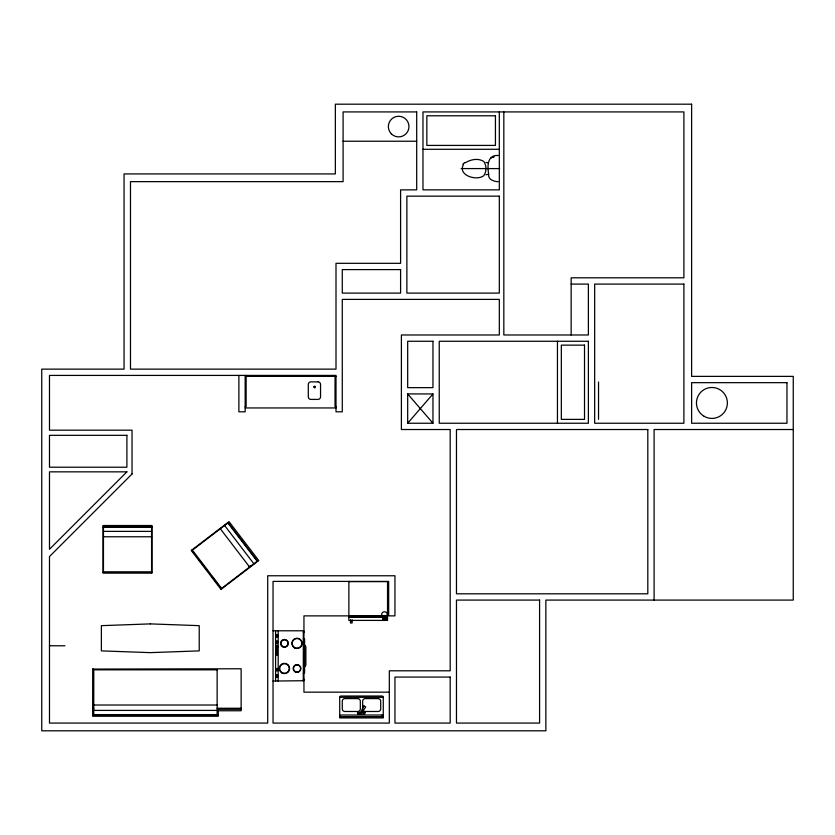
<?xml version="1.0" encoding="UTF-8"?>
<svg xmlns="http://www.w3.org/2000/svg" width="835" height="835" viewBox="0 0 835 835"><rect width="100%" height="100%" fill="white"/><g stroke="black" fill="none" stroke-linecap="round" stroke-linejoin="round"><path stroke-width="1.25" d="M241.138 709.28L218.259 709.28L218.259 716.263L92.654 716.263L92.695 669.085L241.138 668.762L241.138 710.762L218.259 710.762M276.896 648.67L276.896 649.317L276.896 648.513M278.086 642.334L276.949 642.24L277.773 641.551M277.69 647.553C276.562 649.098 278.003 643.67 277.47 647.407M277.648 669.983L276.949 669.941L277.46 669.106L278.034 669.649L277.596 669.2M278.086 670.15L278.086 669.388M277.909 676.256C278.013 676.987 276.479 675.484 277.898 675.672M278.045 676.444L277.815 675.849M304.639 644.975L304.598 645.612A1.284 1.284 0 0 1 305.881 646.906L305.881 664.942A1.284 1.284 0 0 1 304.598 666.226L304.639 666.873M490.813 158.285L491.46 157.742M463.498 164.558C457.225 175.235 476.712 181.393 483.799 175.642C486.711 171.655 486.711 165.497 483.799 161.51C478.204 157.794 470.491 159.485 465.158 162.877M407.678 423.241L432.958 393.932L407.678 393.932L407.678 423.241L432.958 423.241L432.958 393.932M277.731 636.343L276.938 635.79L277.731 635.237M462.861 164.265L464.709 162.428M386.563 615.896L349.938 616.554L386.344 616.647L386.563 617.19M248.799 566.986L250.803 565.452M220.941 589.259L221.108 589.249A1.169 1.169 0 0 0 221.452 589.061L258.766 560.535L229.009 521.614L191.267 550.474L220.899 589.218L221.327 588.894M349.844 617.19L350.053 616.647M493.13 156.949L492.243 157.408L494.122 156.917M485.98 174.776L488.392 174.233M273.035 681.047L303.867 680.723A1.211 0.856 0 0 0 303.95 680.4M151.803 573.029L151.97 572.82A1.169 1.169 0 0 0 152.012 572.486L152.012 525.518L103.018 525.518L103.018 573.029L151.803 573.029L151.803 572.486M384.653 617.837L383.693 618.798L385.144 619.633L385.342 618.119L384.653 617.837L384.653 619.768M303.314 681.047L303.314 630.79L273.035 630.79M343.091 141.23L416.696 141.23M422.98 149.288L499.32 149.288M498.161 155.498C487.306 154.548 487.181 166.342 488.705 174.097C487.671 179.483 493.944 181.581 498.161 181.686M461.15 168.576L499.643 168.597M571.15 284.088L588.383 284.088L588.383 334.981L503.829 334.981L503.829 111.921M246.137 376.376L336.004 376.376M245.166 406.655L246.137 406.655L246.137 375.416M336.004 406.655L335.033 406.655L335.033 376.376M245.166 407.95L336.004 407.95M793.25 429.524L654.097 429.524L654.097 600.083M103.018 526.927L152.012 526.927M103.457 531.384L151.573 531.384M103.457 536.769L151.573 536.769M103.018 572.486L152.012 572.486M348.873 581.63L387.523 581.63L387.523 620.405L348.873 620.405L348.873 581.4M381.762 615.583L387.231 615.583L387.231 613.641A2.902 2.902 0 0 0 381.762 613.641L381.762 615.583A1.513 1.513 0 0 1 382.733 617.806A1.9 1.9 0 0 0 384.497 620.405A1.9 1.9 0 0 0 386.261 617.806A1.315 1.315 0 0 1 387.231 615.583M348.873 615.875L303.95 615.875L303.95 631.051M348.873 615.896L387.523 615.896M349.844 616.094L386.563 616.094M349.844 617.055L386.563 617.055M348.873 617.19L387.523 617.19M350.512 620.729L352.067 620.729M303.314 632.085L303.95 632.085A10.354 7.327 0 0 0 303.533 633.118M303.314 638.524L304.514 638.848A1.211 0.856 0 0 1 304.598 639.172L304.598 672.666A1.211 0.856 0 0 1 304.514 672.989L303.314 673.313M49.484 645.768L64.942 645.768M92.654 669.294L93.186 668.762M303.314 679.753L303.95 679.753A5.48 5.48 0 0 1 303.533 678.719A10.354 7.327 0 0 0 303.95 679.763M389.319 692.163L303.95 692.163L303.95 631.437A1.211 0.856 0 0 0 303.867 631.114L303.397 630.801M339.709 697.308L383.275 697.308L383.275 717.923L339.709 717.923L339.709 697.308A1.284 1.284 0 0 1 340.993 696.025L381.992 696.025A1.284 1.284 0 0 1 383.275 697.308M93.77 705.022L217.131 705.022M92.654 708.257L93.77 708.257M217.131 708.257L241.138 708.257M93.77 710.408L217.131 710.408M92.654 714.864L218.259 714.864M485.98 162.376L488.392 162.919M360.574 712.652L361.409 713.142M407.678 393.932L432.958 423.241M227.903 522.47L257.65 561.381M224.625 525.528L253.84 563.75M220.346 528.795L249.571 567.017M191.695 550.15L194.044 553.219M198.751 559.366L207.362 570.629M211.276 575.753L218.321 584.97M219.887 587.015L221.452 589.061M278.024 635.341L277.825 636.051M277.898 641.75L277.825 642.334M598.528 382.012L598.528 419.379M571.15 334.981L571.15 277.805L683.896 277.805L683.896 111.921L422.98 111.921L422.98 189.869L499.32 189.869L499.32 111.921M557.456 341.264L557.456 423.241M385.916 615.896L385.916 617.19M368.204 615.896L368.204 617.19M352.099 619.841L352.099 622.983L350.481 622.983L350.481 619.841M350.481 615.896L350.481 617.19M278.18 630.79L278.18 681.047M275.602 630.79L275.602 681.047M245.166 375.416L245.166 411.812L238.883 411.812L238.883 375.416M386.135 616.658A2.547 2.547 0 0 1 386.939 615.896M384.977 620.04A1.148 1.148 0 0 1 384.34 620.04M384.914 620.04A1.148 1.148 0 0 1 384.277 620.04M277.397 642.407A1.284 0.522 -90 0 1 276.594 643.127A1.284 0.522 -90 0 1 276.594 641.019A1.284 0.522 -90 0 1 277.397 641.739M276.51 655.6L276.51 655.6M277.001 645.163L277.116 645.904L277.001 645.163M277.032 655.6L277.032 655.6M313.814 386.762C314.993 390.446 316.684 384.152 313.814 386.762M365.156 712.37L364.644 714.301L357.944 714.301L357.422 712.37L365.156 712.37M276.479 648.242L276.479 648.242M358.278 712.829L358.278 713.852L359.311 713.852L359.311 712.829L358.278 712.829M363.277 712.829L363.277 713.852L364.3 713.852L364.3 712.829L363.277 712.829M363.82 705.846L360.282 713.267L361.012 713.695L365.74 706.974L363.82 705.846M277.074 636.729L277.283 636.729A1.284 0.522 -90 0 0 277.032 634.548A1.284 0.522 -90 0 0 276.395 636.124A1.284 0.522 -90 0 0 277.262 636.698L277.074 636.729M276.385 645.58L276.479 646.207L276.385 645.58M277.314 648.242L277.408 648.868L277.314 648.242M126.899 471.848L49.484 549.253L49.484 471.848L126.899 471.848M132.045 473.977L49.484 556.548L49.484 723.079L267.711 723.079L267.711 575.764L394.955 575.764L394.955 615.875L388.672 615.875L388.672 581.4L273.035 581.4L273.035 723.079L389.319 723.079L389.319 670.797L450.19 670.797L450.19 429.524L401.395 429.524L401.395 334.981L499.32 334.981L499.32 299.389L342.287 299.389L342.287 411.812L336.004 411.812L336.004 375.416L49.484 375.416L49.484 430.171L132.045 430.171L132.045 473.977M227.965 522.971L192.394 550.161L221.619 588.383L257.19 561.193L227.965 522.971M277.178 668.793L276.896 668.48A1.284 0.522 -90 0 0 276.448 670.411A1.284 0.522 -90 0 0 277.345 670.411A1.284 0.522 -90 0 0 276.896 668.48L277.178 668.793M277.178 675.077L276.896 674.764A1.284 0.522 -90 0 0 276.448 676.694A1.284 0.522 -90 0 0 277.345 676.694A1.284 0.522 -90 0 0 276.896 674.764L277.178 675.077M150.3 623.891L101.379 625.655L101.379 650.883L150.3 652.636L199.221 650.883L199.221 625.655L150.3 623.891M691.62 104.187L335.357 104.187L335.357 173.93L124.05 173.93L124.05 369.133L41.75 369.133L41.75 730.813L545.86 730.813L545.86 600.083L793.25 600.083L793.25 376.376L691.62 376.376L691.62 104.187M416.696 111.921L343.091 111.921L343.091 181.654L130.49 181.654L130.49 369.133L336.004 369.133L336.004 263.317L400.591 263.317L400.591 189.869L416.696 189.869L416.696 111.921M495.447 115.783L426.842 115.783L426.842 145.415L495.447 145.415L495.447 115.783M499.32 196.152L406.875 196.152L406.875 293.106L499.32 293.106L499.32 196.152M400.591 269.601L342.287 269.601L342.287 293.106L400.591 293.106L400.591 269.601M683.896 284.088L594.666 284.088L594.666 423.241L683.896 423.241L683.896 284.088M432.958 341.264L407.678 341.264L407.678 387.649L432.958 387.649L432.958 341.264M588.383 341.264L439.241 341.264L439.241 423.241L588.383 423.241L588.383 341.264M584.521 345.137L561.329 345.137L561.329 419.379L584.521 419.379L584.521 345.137M317.968 381.856L310.881 381.856A2.578 2.578 0 0 0 308.303 384.434L308.303 396.834A2.578 2.578 0 0 0 310.881 399.412L317.968 399.412A2.578 2.578 0 0 0 320.546 396.834L320.546 384.434A2.578 2.578 0 0 0 317.968 381.856M786.967 382.66L691.62 382.66L691.62 423.241L786.967 423.241L786.967 382.66M647.814 429.524L456.474 429.524L456.474 593.81L647.814 593.81L647.814 429.524M126.899 435.327L49.484 435.327L49.484 467.214L126.899 467.214L126.899 435.327M151.573 527.177L103.457 527.177L103.457 571.954L151.573 571.954L151.573 527.177M539.587 600.083L456.474 600.083L456.474 723.079L539.587 723.079L539.587 600.083M277.418 649.88L276.375 649.88L276.375 655.037L277.418 655.037L277.418 649.88M217.131 669.837L93.77 669.837L93.77 714.614L217.131 714.614L217.131 669.837M450.19 677.07L394.955 677.07L394.955 723.079L450.19 723.079L450.19 677.07M357.745 698.603L344.865 698.603A2.578 2.578 0 0 0 342.287 701.181L342.287 708.905A2.578 2.578 0 0 0 344.865 711.483L357.745 711.483A2.578 2.578 0 0 0 360.323 708.905L360.323 701.181A2.578 2.578 0 0 0 357.745 698.603M378.119 698.603L365.239 698.603A2.578 2.578 0 0 0 362.661 701.181L362.661 708.905A2.578 2.578 0 0 0 365.239 711.483L378.119 711.483A2.578 2.578 0 0 0 380.697 708.905L380.697 701.181A2.578 2.578 0 0 0 378.119 698.603M381.992 715.021L340.993 715.021A1.534 1.534 0 0 0 339.709 716.639L383.275 716.639A1.534 1.534 0 0 0 381.992 715.021M391.364 133.861A10.312 10.312 0 0 0 408.618 129.248A10.312 10.312 0 0 0 395.988 116.618A10.312 10.312 0 0 0 391.364 133.861M704.187 416.341A15.458 15.458 0 0 0 727.379 402.95A15.458 15.458 0 0 0 704.187 389.559A15.458 15.458 0 0 0 704.187 416.341M277.262 648.137A1.284 0.522 -90 0 0 277.032 645.977A1.284 0.522 -90 0 0 276.395 647.553A1.284 0.522 -90 0 0 277.262 648.137M295.256 671.549A3.538 3.538 0 0 0 300.569 668.48A3.538 3.538 0 0 0 295.256 665.422A3.538 3.538 0 0 0 295.256 671.549M282.053 672.666A4.833 4.833 0 0 0 289.296 668.48A4.833 4.833 0 0 0 282.053 664.305A4.833 4.833 0 0 0 282.053 672.666M294.609 647.542A4.833 4.833 0 0 0 301.852 643.357A4.833 4.833 0 0 0 294.609 639.172A4.833 4.833 0 0 0 294.609 647.542M281.886 672.947A5.156 5.156 0 0 0 289.62 668.48A5.156 5.156 0 0 0 281.886 664.023A5.156 5.156 0 0 0 281.886 672.947M282.533 646.707A3.862 3.862 0 0 0 288.336 643.357A3.862 3.862 0 0 0 282.533 640.007A3.862 3.862 0 0 0 282.533 646.707M294.452 647.824A5.156 5.156 0 0 0 302.186 643.357A5.156 5.156 0 0 0 294.452 638.89A5.156 5.156 0 0 0 294.452 647.824M295.099 671.831A3.862 3.862 0 0 0 300.892 668.48A3.862 3.862 0 0 0 295.099 665.14A3.862 3.862 0 0 0 295.099 671.831M282.7 646.426A3.538 3.538 0 0 0 288.002 643.357A3.538 3.538 0 0 0 282.7 640.288A3.538 3.538 0 0 0 282.7 646.426"/></g></svg>
